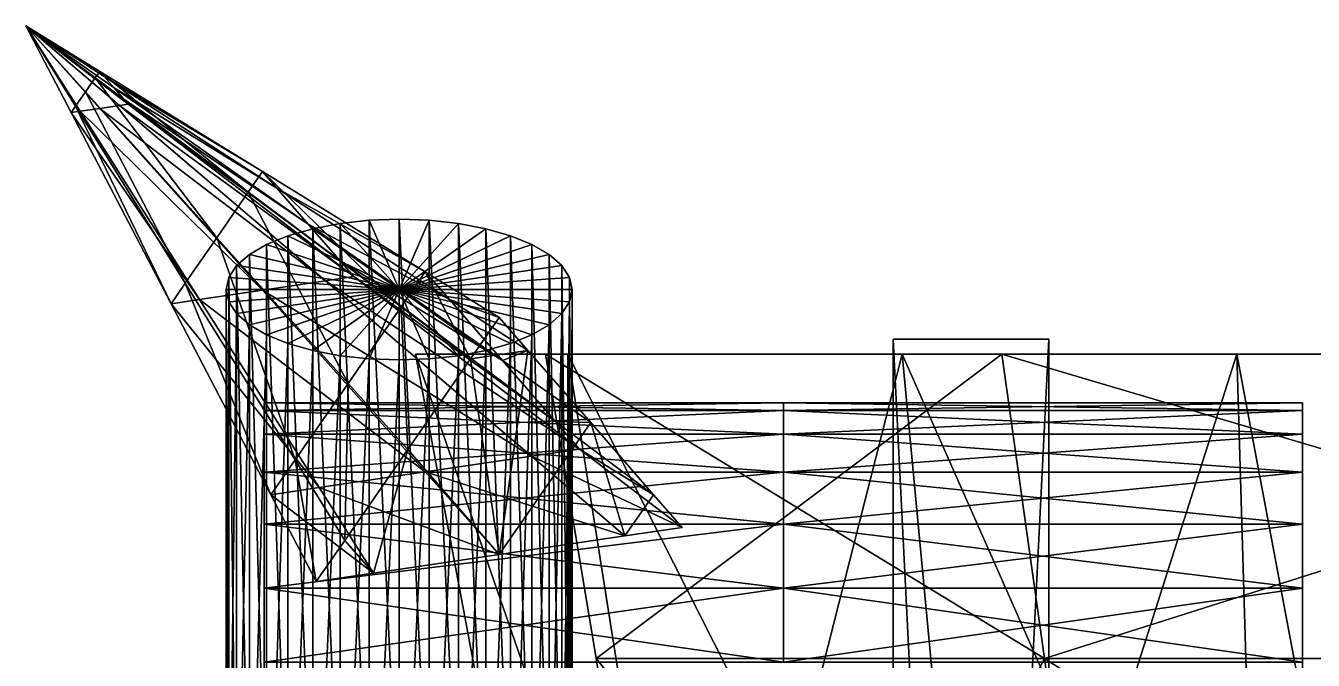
# Model space of a CAD drawing. Header units: metres. Extents: x -1.99 to 2.18, y -3.57 to 1.69.
# Drawn here: x -1.988 to -1.244, y 1.323 to 1.69 of the extents above; entities that cross this region are included whole.
import ezdxf

# ---------------------------------------------------------------- set-up
doc = ezdxf.new("R2010")
doc.units = ezdxf.units.M

msp = doc.modelspace()

# ---------------------------------------------------------------- linework, layer by layer
at = {"layer": 'Cylinder'}
for points in [[(-1.85, 1.172, 0), (-1.85, 1.472, 0), (-1.85, 1.172, 0)], [(-1.85, 1.172, 0), (-1.85, 1.46744, -0.05209), (-1.85, 1.472, 0)], [(-1.85, 1.46744, -0.05209), (-1.85, 1.472, 0), (-1.85, 1.472, 0)], [(-1.85, 1.46744, -0.05209), (-1.85, 1.46744, -0.05209), (-1.85, 1.472, 0)], [(-1.85, 1.46744, -0.05209), (-1.55, 1.472), (-1.85, 1.472, 0)], [(-1.85, 1.46744, -0.05209), (-1.55, 1.46744, -0.05209), (-1.55, 1.472)], [(-1.85, 1.172, 0), (-1.85, 1.472, 0), (-1.85, 1.46744, 0.05209)], [(-1.85, 1.472, 0), (-1.85, 1.46744, 0.05209), (-1.85, 1.46744, 0.05209)], [(-1.85, 1.472, 0), (-1.85, 1.472, 0), (-1.85, 1.46744, 0.05209)], [(-1.85, 1.472, 0), (-1.55, 1.46744, 0.05209), (-1.85, 1.46744, 0.05209)], [(-1.85, 1.472, 0), (-1.55, 1.472), (-1.55, 1.46744, 0.05209)], [(-1.85, 1.172, 0), (-1.85, 1.46744, -0.05209), (-1.85, 1.172, 0)], [(-1.85, 1.172, 0), (-1.85, 1.45391, -0.10261), (-1.85, 1.46744, -0.05209)], [(-1.85, 1.45391, -0.10261), (-1.85, 1.46744, -0.05209), (-1.85, 1.46744, -0.05209)], [(-1.85, 1.45391, -0.10261), (-1.85, 1.45391, -0.10261), (-1.85, 1.46744, -0.05209)], [(-1.85, 1.45391, -0.10261), (-1.55, 1.46744, -0.05209), (-1.85, 1.46744, -0.05209)], [(-1.85, 1.45391, -0.10261), (-1.55, 1.45391, -0.10261), (-1.55, 1.46744, -0.05209)], [(-1.85, 1.172, 0), (-1.85, 1.46744, 0.05209), (-1.85, 1.45391, 0.10261)], [(-1.85, 1.46744, 0.05209), (-1.85, 1.45391, 0.10261), (-1.85, 1.45391, 0.10261)], [(-1.85, 1.46744, 0.05209), (-1.85, 1.46744, 0.05209), (-1.85, 1.45391, 0.10261)], [(-1.85, 1.46744, 0.05209), (-1.55, 1.45391, 0.10261), (-1.85, 1.45391, 0.10261)], [(-1.85, 1.46744, 0.05209), (-1.55, 1.46744, 0.05209), (-1.55, 1.45391, 0.10261)], [(-1.85, 1.172, 0), (-1.85, 1.46744, 0.05209), (-1.85, 1.172, 0)], [(-1.55, 1.46744, -0.05209), (-1.25, 1.472, 0), (-1.55, 1.472)], [(-1.55, 1.46744, -0.05209), (-1.25, 1.46744, -0.05209), (-1.25, 1.472, 0)], [(-1.55, 1.472), (-1.25, 1.46744, 0.05209), (-1.55, 1.46744, 0.05209)], [(-1.55, 1.472), (-1.25, 1.472, 0), (-1.25, 1.46744, 0.05209)], [(-1.55, 1.45391, -0.10261), (-1.25, 1.46744, -0.05209), (-1.55, 1.46744, -0.05209)], [(-1.55, 1.45391, -0.10261), (-1.25, 1.45391, -0.10261), (-1.25, 1.46744, -0.05209)], [(-1.55, 1.46744, 0.05209), (-1.25, 1.45391, 0.10261), (-1.55, 1.45391, 0.10261)], [(-1.55, 1.46744, 0.05209), (-1.25, 1.46744, 0.05209), (-1.25, 1.45391, 0.10261)], [(-1.25, 1.46744, -0.05209), (-1.25, 1.472, 0), (-1.25, 1.472, 0)], [(-1.25, 1.46744, -0.05209), (-1.25, 1.46744, -0.05209), (-1.25, 1.472, 0)], [(-1.25, 1.46744, -0.05209), (-1.25, 1.172, 0), (-1.25, 1.472, 0)], [(-1.25, 1.472, 0), (-1.25, 1.46744, 0.05209), (-1.25, 1.46744, 0.05209)], [(-1.25, 1.472, 0), (-1.25, 1.472, 0), (-1.25, 1.46744, 0.05209)], [(-1.25, 1.472, 0), (-1.25, 1.172, 0), (-1.25, 1.46744, 0.05209)], [(-1.25, 1.472, 0), (-1.25, 1.172, 0), (-1.25, 1.172, 0)], [(-1.25, 1.46744, -0.05209), (-1.25, 1.172, 0), (-1.25, 1.172, 0)], [(-1.25, 1.45391, -0.10261), (-1.25, 1.46744, -0.05209), (-1.25, 1.46744, -0.05209)], [(-1.25, 1.45391, -0.10261), (-1.25, 1.45391, -0.10261), (-1.25, 1.46744, -0.05209)], [(-1.25, 1.45391, -0.10261), (-1.25, 1.172, 0), (-1.25, 1.46744, -0.05209)], [(-1.25, 1.46744, 0.05209), (-1.25, 1.45391, 0.10261), (-1.25, 1.45391, 0.10261)], [(-1.25, 1.46744, 0.05209), (-1.25, 1.46744, 0.05209), (-1.25, 1.45391, 0.10261)], [(-1.25, 1.46744, 0.05209), (-1.25, 1.172, 0), (-1.25, 1.45391, 0.10261)], [(-1.25, 1.46744, 0.05209), (-1.25, 1.172, 0), (-1.25, 1.172, 0)], [(-1.85, 1.172, 0), (-1.85, 1.45391, -0.10261), (-1.85, 1.172, 0)], [(-1.85, 1.172, 0), (-1.85, 1.43181, -0.15), (-1.85, 1.45391, -0.10261)], [(-1.85, 1.43181, -0.15), (-1.85, 1.45391, -0.10261), (-1.85, 1.45391, -0.10261)], [(-1.85, 1.43181, -0.15), (-1.85, 1.43181, -0.15), (-1.85, 1.45391, -0.10261)], [(-1.85, 1.43181, -0.15), (-1.55, 1.45391, -0.10261), (-1.85, 1.45391, -0.10261)], [(-1.85, 1.43181, -0.15), (-1.55, 1.43181, -0.15), (-1.55, 1.45391, -0.10261)], [(-1.85, 1.172, 0), (-1.85, 1.45391, 0.10261), (-1.85, 1.43181, 0.15)], [(-1.85, 1.45391, 0.10261), (-1.85, 1.43181, 0.15), (-1.85, 1.43181, 0.15)], [(-1.85, 1.45391, 0.10261), (-1.85, 1.45391, 0.10261), (-1.85, 1.43181, 0.15)], [(-1.85, 1.45391, 0.10261), (-1.55, 1.43181, 0.15), (-1.85, 1.43181, 0.15)], [(-1.85, 1.45391, 0.10261), (-1.55, 1.45391, 0.10261), (-1.55, 1.43181, 0.15)], [(-1.85, 1.172, 0), (-1.85, 1.45391, 0.10261), (-1.85, 1.172, 0)], [(-1.55, 1.43181, -0.15), (-1.25, 1.45391, -0.10261), (-1.55, 1.45391, -0.10261)], [(-1.55, 1.43181, -0.15), (-1.25, 1.43181, -0.15), (-1.25, 1.45391, -0.10261)], [(-1.55, 1.45391, 0.10261), (-1.25, 1.43181, 0.15), (-1.55, 1.43181, 0.15)], [(-1.55, 1.45391, 0.10261), (-1.25, 1.45391, 0.10261), (-1.25, 1.43181, 0.15)], [(-1.25, 1.45391, -0.10261), (-1.25, 1.172, 0), (-1.25, 1.172, 0)], [(-1.25, 1.43181, -0.15), (-1.25, 1.45391, -0.10261), (-1.25, 1.45391, -0.10261)], [(-1.25, 1.43181, -0.15), (-1.25, 1.43181, -0.15), (-1.25, 1.45391, -0.10261)], [(-1.25, 1.43181, -0.15), (-1.25, 1.172, 0), (-1.25, 1.45391, -0.10261)], [(-1.25, 1.45391, 0.10261), (-1.25, 1.43181, 0.15), (-1.25, 1.43181, 0.15)], [(-1.25, 1.45391, 0.10261), (-1.25, 1.45391, 0.10261), (-1.25, 1.43181, 0.15)], [(-1.25, 1.45391, 0.10261), (-1.25, 1.172, 0), (-1.25, 1.43181, 0.15)], [(-1.25, 1.45391, 0.10261), (-1.25, 1.172, 0), (-1.25, 1.172, 0)], [(-1.85, 1.172, 0), (-1.85, 1.43181, -0.15), (-1.85, 1.172, 0)], [(-1.85, 1.172, 0), (-1.85, 1.40181, -0.19284), (-1.85, 1.43181, -0.15)], [(-1.85, 1.40181, -0.19284), (-1.85, 1.43181, -0.15), (-1.85, 1.43181, -0.15)], [(-1.85, 1.40181, -0.19284), (-1.85, 1.40181, -0.19284), (-1.85, 1.43181, -0.15)], [(-1.85, 1.40181, -0.19284), (-1.55, 1.43181, -0.15), (-1.85, 1.43181, -0.15)], [(-1.85, 1.40181, -0.19284), (-1.55, 1.40181, -0.19284), (-1.55, 1.43181, -0.15)], [(-1.85, 1.172, 0), (-1.85, 1.43181, 0.15), (-1.85, 1.40181, 0.19284)], [(-1.85, 1.43181, 0.15), (-1.85, 1.40181, 0.19284), (-1.85, 1.40181, 0.19284)], [(-1.85, 1.43181, 0.15), (-1.85, 1.43181, 0.15), (-1.85, 1.40181, 0.19284)], [(-1.85, 1.43181, 0.15), (-1.55, 1.40181, 0.19284), (-1.85, 1.40181, 0.19284)], [(-1.85, 1.43181, 0.15), (-1.55, 1.43181, 0.15), (-1.55, 1.40181, 0.19284)], [(-1.85, 1.172, 0), (-1.85, 1.43181, 0.15), (-1.85, 1.172, 0)], [(-1.55, 1.40181, -0.19284), (-1.25, 1.43181, -0.15), (-1.55, 1.43181, -0.15)], [(-1.55, 1.40181, -0.19284), (-1.25, 1.40181, -0.19284), (-1.25, 1.43181, -0.15)], [(-1.55, 1.43181, 0.15), (-1.25, 1.40181, 0.19284), (-1.55, 1.40181, 0.19284)], [(-1.55, 1.43181, 0.15), (-1.25, 1.43181, 0.15), (-1.25, 1.40181, 0.19284)], [(-1.25, 1.43181, -0.15), (-1.25, 1.172, 0), (-1.25, 1.172, 0)], [(-1.25, 1.40181, -0.19284), (-1.25, 1.43181, -0.15), (-1.25, 1.43181, -0.15)], [(-1.25, 1.40181, -0.19284), (-1.25, 1.40181, -0.19284), (-1.25, 1.43181, -0.15)], [(-1.25, 1.40181, -0.19284), (-1.25, 1.172, 0), (-1.25, 1.43181, -0.15)], [(-1.25, 1.43181, 0.15), (-1.25, 1.40181, 0.19284), (-1.25, 1.40181, 0.19284)], [(-1.25, 1.43181, 0.15), (-1.25, 1.43181, 0.15), (-1.25, 1.40181, 0.19284)], [(-1.25, 1.43181, 0.15), (-1.25, 1.172, 0), (-1.25, 1.40181, 0.19284)], [(-1.25, 1.43181, 0.15), (-1.25, 1.172, 0), (-1.25, 1.172, 0)], [(-1.85, 1.172, 0), (-1.85, 1.40181, -0.19284), (-1.85, 1.172, 0)], [(-1.85, 1.172, 0), (-1.85, 1.36483, -0.22981), (-1.85, 1.40181, -0.19284)], [(-1.85, 1.36483, -0.22981), (-1.85, 1.40181, -0.19284), (-1.85, 1.40181, -0.19284)], [(-1.85, 1.36483, -0.22981), (-1.85, 1.36483, -0.22981), (-1.85, 1.40181, -0.19284)], [(-1.85, 1.36483, -0.22981), (-1.55, 1.40181, -0.19284), (-1.85, 1.40181, -0.19284)], [(-1.85, 1.36483, -0.22981), (-1.55, 1.36484, -0.22981), (-1.55, 1.40181, -0.19284)], [(-1.85, 1.172, 0), (-1.85, 1.40181, 0.19284), (-1.85, 1.36484, 0.22981)], [(-1.85, 1.40181, 0.19284), (-1.85, 1.36484, 0.22981), (-1.85, 1.36484, 0.22981)], [(-1.85, 1.40181, 0.19284), (-1.85, 1.40181, 0.19284), (-1.85, 1.36484, 0.22981)], [(-1.85, 1.40181, 0.19284), (-1.55, 1.36484, 0.22981), (-1.85, 1.36484, 0.22981)], [(-1.85, 1.40181, 0.19284), (-1.55, 1.40181, 0.19284), (-1.55, 1.36484, 0.22981)], [(-1.85, 1.172, 0), (-1.85, 1.40181, 0.19284), (-1.85, 1.172, 0)], [(-1.55, 1.36484, -0.22981), (-1.25, 1.40181, -0.19284), (-1.55, 1.40181, -0.19284)], [(-1.55, 1.36484, -0.22981), (-1.25, 1.36484, -0.22981), (-1.25, 1.40181, -0.19284)], [(-1.55, 1.40181, 0.19284), (-1.25, 1.36484, 0.22981), (-1.55, 1.36484, 0.22981)], [(-1.55, 1.40181, 0.19284), (-1.25, 1.40181, 0.19284), (-1.25, 1.36484, 0.22981)], [(-1.25, 1.40181, -0.19284), (-1.25, 1.172, 0), (-1.25, 1.172, 0)], [(-1.25, 1.36484, -0.22981), (-1.25, 1.40181, -0.19284), (-1.25, 1.40181, -0.19284)], [(-1.25, 1.36484, -0.22981), (-1.25, 1.36484, -0.22981), (-1.25, 1.40181, -0.19284)], [(-1.25, 1.36484, -0.22981), (-1.25, 1.172, 0), (-1.25, 1.40181, -0.19284)], [(-1.25, 1.40181, 0.19284), (-1.25, 1.36484, 0.22981), (-1.25, 1.36484, 0.22981)], [(-1.25, 1.40181, 0.19284), (-1.25, 1.40181, 0.19284), (-1.25, 1.36484, 0.22981)], [(-1.25, 1.40181, 0.19284), (-1.25, 1.172, 0), (-1.25, 1.36484, 0.22981)], [(-1.25, 1.40181, 0.19284), (-1.25, 1.172, 0), (-1.25, 1.172, 0)], [(-1.85, 1.322, -0.25981), (-1.55, 1.36484, -0.22981), (-1.85, 1.36483, -0.22981)], [(-1.85, 1.322, -0.25981), (-1.55, 1.322, -0.25981), (-1.55, 1.36484, -0.22981)], [(-1.85, 1.172, 0), (-1.85, 1.36484, 0.22981), (-1.85, 1.322, 0.25981)], [(-1.85, 1.36484, 0.22981), (-1.85, 1.322, 0.25981), (-1.85, 1.322, 0.25981)], [(-1.85, 1.36484, 0.22981), (-1.85, 1.36484, 0.22981), (-1.85, 1.322, 0.25981)], [(-1.85, 1.36484, 0.22981), (-1.55, 1.322, 0.25981), (-1.85, 1.322, 0.25981)], [(-1.85, 1.36484, 0.22981), (-1.55, 1.36484, 0.22981), (-1.55, 1.322, 0.25981)], [(-1.85, 1.172, 0), (-1.85, 1.36484, 0.22981), (-1.85, 1.172, 0)], [(-1.85, 1.172, 0), (-1.85, 1.36483, -0.22981), (-1.85, 1.172, 0)], [(-1.85, 1.172, 0), (-1.85, 1.322, -0.25981), (-1.85, 1.36483, -0.22981)], [(-1.85, 1.322, -0.25981), (-1.85, 1.36483, -0.22981), (-1.85, 1.36483, -0.22981)], [(-1.85, 1.322, -0.25981), (-1.85, 1.322, -0.25981), (-1.85, 1.36483, -0.22981)], [(-1.55, 1.322, -0.25981), (-1.25, 1.36484, -0.22981), (-1.55, 1.36484, -0.22981)], [(-1.55, 1.322, -0.25981), (-1.25, 1.322, -0.25981), (-1.25, 1.36484, -0.22981)], [(-1.55, 1.36484, 0.22981), (-1.25, 1.322, 0.25981), (-1.55, 1.322, 0.25981)], [(-1.55, 1.36484, 0.22981), (-1.25, 1.36484, 0.22981), (-1.25, 1.322, 0.25981)], [(-1.25, 1.36484, -0.22981), (-1.25, 1.172, 0), (-1.25, 1.172, 0)], [(-1.25, 1.322, -0.25981), (-1.25, 1.36484, -0.22981), (-1.25, 1.36484, -0.22981)], [(-1.25, 1.322, -0.25981), (-1.25, 1.322, -0.25981), (-1.25, 1.36484, -0.22981)], [(-1.25, 1.322, -0.25981), (-1.25, 1.172, 0), (-1.25, 1.36484, -0.22981)], [(-1.25, 1.36484, 0.22981), (-1.25, 1.322, 0.25981), (-1.25, 1.322, 0.25981)], [(-1.25, 1.36484, 0.22981), (-1.25, 1.36484, 0.22981), (-1.25, 1.322, 0.25981)], [(-1.25, 1.36484, 0.22981), (-1.25, 1.172, 0), (-1.25, 1.322, 0.25981)], [(-1.25, 1.36484, 0.22981), (-1.25, 1.172, 0), (-1.25, 1.172, 0)]]:
    msp.add_3dface(points, dxfattribs=at)
at = {"layer": 'Cylinder 1'}
for points in [[(-1.78937, 1.21205, -0.08997), (-1.78937, 1.57747, 0.07273), (-1.8062, 1.57564, 0.07685)], [(-1.78937, 1.57747, 0.07273), (-1.8062, 1.57564, 0.07685), (-1.8062, 1.57564, 0.07685)], [(-1.78937, 1.57747, 0.07273), (-1.78937, 1.57747, 0.07273), (-1.8062, 1.57564, 0.07685)], [(-1.78937, 1.57747, 0.07273), (-1.772, 1.53742, 0.16269), (-1.8062, 1.57564, 0.07685)], [(-1.772, 1.21267, -0.09135), (-1.772, 1.57809, 0.07134), (-1.78937, 1.57747, 0.07273)], [(-1.772, 1.57809, 0.07134), (-1.78937, 1.57747, 0.07273), (-1.78937, 1.57747, 0.07273)], [(-1.772, 1.57809, 0.07134), (-1.772, 1.57809, 0.07134), (-1.78937, 1.57747, 0.07273)], [(-1.772, 1.57809, 0.07134), (-1.772, 1.53742, 0.16269), (-1.78937, 1.57747, 0.07273)], [(-1.78937, 1.57747, 0.07273), (-1.772, 1.53742, 0.16269), (-1.772, 1.53742, 0.16269)], [(-1.772, 1.21267, -0.09135), (-1.78937, 1.57747, 0.07273), (-1.78937, 1.21205, -0.08997)], [(-1.772, 1.57809, 0.07134), (-1.772, 1.53742, 0.16269), (-1.772, 1.53742, 0.16269)], [(-1.75464, 1.21205, -0.08997), (-1.772, 1.57809, 0.07134), (-1.772, 1.21267, -0.09135)], [(-1.75464, 1.21205, -0.08997), (-1.75464, 1.57747, 0.07273), (-1.772, 1.57809, 0.07134)], [(-1.75464, 1.57747, 0.07273), (-1.772, 1.57809, 0.07134), (-1.772, 1.57809, 0.07134)], [(-1.75464, 1.57747, 0.07273), (-1.75464, 1.57747, 0.07273), (-1.772, 1.57809, 0.07134)], [(-1.75464, 1.57747, 0.07273), (-1.772, 1.53742, 0.16269), (-1.772, 1.57809, 0.07134)], [(-1.75464, 1.57747, 0.07273), (-1.772, 1.53742, 0.16269), (-1.772, 1.53742, 0.16269)], [(-1.7378, 1.57564, 0.07685), (-1.772, 1.53742, 0.16269), (-1.75464, 1.57747, 0.07273)], [(-1.7378, 1.21022, -0.08585), (-1.75464, 1.57747, 0.07273), (-1.75464, 1.21205, -0.08997)], [(-1.7378, 1.21022, -0.08585), (-1.7378, 1.57564, 0.07685), (-1.75464, 1.57747, 0.07273)], [(-1.7378, 1.57564, 0.07685), (-1.75464, 1.57747, 0.07273), (-1.75464, 1.57747, 0.07273)], [(-1.7378, 1.57564, 0.07685), (-1.7378, 1.57564, 0.07685), (-1.75464, 1.57747, 0.07273)], [(-1.822, 1.20722, -0.07912), (-1.822, 1.57264, 0.08358), (-1.83628, 1.56857, 0.09271)], [(-1.822, 1.57264, 0.08358), (-1.83628, 1.56857, 0.09271), (-1.83628, 1.56857, 0.09271)], [(-1.822, 1.57264, 0.08358), (-1.822, 1.57264, 0.08358), (-1.83628, 1.56857, 0.09271)], [(-1.822, 1.57264, 0.08358), (-1.772, 1.53742, 0.16269), (-1.83628, 1.56857, 0.09271)], [(-1.8062, 1.21022, -0.08585), (-1.8062, 1.57564, 0.07685), (-1.822, 1.57264, 0.08358)], [(-1.8062, 1.57564, 0.07685), (-1.822, 1.57264, 0.08358), (-1.822, 1.57264, 0.08358)], [(-1.8062, 1.57564, 0.07685), (-1.8062, 1.57564, 0.07685), (-1.822, 1.57264, 0.08358)], [(-1.8062, 1.57564, 0.07685), (-1.772, 1.53742, 0.16269), (-1.822, 1.57264, 0.08358)], [(-1.822, 1.57264, 0.08358), (-1.772, 1.53742, 0.16269), (-1.772, 1.53742, 0.16269)], [(-1.8062, 1.21022, -0.08585), (-1.822, 1.57264, 0.08358), (-1.822, 1.20722, -0.07912)], [(-1.8062, 1.57564, 0.07685), (-1.772, 1.53742, 0.16269), (-1.772, 1.53742, 0.16269)], [(-1.78937, 1.21205, -0.08997), (-1.8062, 1.57564, 0.07685), (-1.8062, 1.21022, -0.08585)], [(-1.7378, 1.57564, 0.07685), (-1.772, 1.53742, 0.16269), (-1.772, 1.53742, 0.16269)], [(-1.722, 1.57264, 0.08358), (-1.772, 1.53742, 0.16269), (-1.7378, 1.57564, 0.07685)], [(-1.722, 1.57264, 0.08358), (-1.772, 1.53742, 0.16269), (-1.772, 1.53742, 0.16269)], [(-1.70772, 1.56857, 0.09271), (-1.772, 1.53742, 0.16269), (-1.722, 1.57264, 0.08358)], [(-1.722, 1.20722, -0.07912), (-1.7378, 1.57564, 0.07685), (-1.7378, 1.21022, -0.08585)], [(-1.722, 1.20722, -0.07912), (-1.722, 1.57264, 0.08358), (-1.7378, 1.57564, 0.07685)], [(-1.722, 1.57264, 0.08358), (-1.7378, 1.57564, 0.07685), (-1.7378, 1.57564, 0.07685)], [(-1.722, 1.57264, 0.08358), (-1.722, 1.57264, 0.08358), (-1.7378, 1.57564, 0.07685)], [(-1.70772, 1.20316, -0.06998), (-1.722, 1.57264, 0.08358), (-1.722, 1.20722, -0.07912)], [(-1.70772, 1.20316, -0.06998), (-1.70772, 1.56857, 0.09271), (-1.722, 1.57264, 0.08358)], [(-1.70772, 1.56857, 0.09271), (-1.722, 1.57264, 0.08358), (-1.722, 1.57264, 0.08358)], [(-1.70772, 1.56857, 0.09271), (-1.70772, 1.56857, 0.09271), (-1.722, 1.57264, 0.08358)], [(-1.84861, 1.19814, -0.05872), (-1.84861, 1.56356, 0.10397), (-1.8586, 1.55775, 0.11702)], [(-1.84861, 1.56356, 0.10397), (-1.8586, 1.55775, 0.11702), (-1.8586, 1.55775, 0.11702)], [(-1.84861, 1.56356, 0.10397), (-1.84861, 1.56356, 0.10397), (-1.8586, 1.55775, 0.11702)], [(-1.84861, 1.56356, 0.10397), (-1.772, 1.53742, 0.16269), (-1.8586, 1.55775, 0.11702)], [(-1.83628, 1.20316, -0.06998), (-1.83628, 1.56857, 0.09271), (-1.84861, 1.56356, 0.10397)], [(-1.83628, 1.56857, 0.09271), (-1.84861, 1.56356, 0.10397), (-1.84861, 1.56356, 0.10397)], [(-1.83628, 1.56857, 0.09271), (-1.83628, 1.56857, 0.09271), (-1.84861, 1.56356, 0.10397)], [(-1.83628, 1.56857, 0.09271), (-1.772, 1.53742, 0.16269), (-1.84861, 1.56356, 0.10397)], [(-1.84861, 1.56356, 0.10397), (-1.772, 1.53742, 0.16269), (-1.772, 1.53742, 0.16269)], [(-1.83628, 1.20316, -0.06998), (-1.84861, 1.56356, 0.10397), (-1.84861, 1.19814, -0.05872)], [(-1.83628, 1.56857, 0.09271), (-1.772, 1.53742, 0.16269), (-1.772, 1.53742, 0.16269)], [(-1.822, 1.20722, -0.07912), (-1.83628, 1.56857, 0.09271), (-1.83628, 1.20316, -0.06998)], [(-1.70772, 1.56857, 0.09271), (-1.772, 1.53742, 0.16269), (-1.772, 1.53742, 0.16269)], [(-1.6954, 1.56356, 0.10397), (-1.772, 1.53742, 0.16269), (-1.70772, 1.56857, 0.09271)], [(-1.6954, 1.56356, 0.10397), (-1.772, 1.53742, 0.16269), (-1.772, 1.53742, 0.16269)], [(-1.6854, 1.55775, 0.11702), (-1.772, 1.53742, 0.16269), (-1.6954, 1.56356, 0.10397)], [(-1.6954, 1.19814, -0.05872), (-1.70772, 1.56857, 0.09271), (-1.70772, 1.20316, -0.06998)], [(-1.6954, 1.19814, -0.05872), (-1.6954, 1.56356, 0.10397), (-1.70772, 1.56857, 0.09271)], [(-1.6954, 1.56356, 0.10397), (-1.70772, 1.56857, 0.09271), (-1.70772, 1.56857, 0.09271)], [(-1.6954, 1.56356, 0.10397), (-1.6954, 1.56356, 0.10397), (-1.70772, 1.56857, 0.09271)], [(-1.6854, 1.19234, -0.04568), (-1.6954, 1.56356, 0.10397), (-1.6954, 1.19814, -0.05872)], [(-1.6854, 1.19234, -0.04568), (-1.6854, 1.55775, 0.11702), (-1.6954, 1.56356, 0.10397)], [(-1.6854, 1.55775, 0.11702), (-1.6954, 1.56356, 0.10397), (-1.6954, 1.56356, 0.10397)], [(-1.6854, 1.55775, 0.11702), (-1.6854, 1.55775, 0.11702), (-1.6954, 1.56356, 0.10397)], [(-1.8586, 1.19234, -0.04568), (-1.8586, 1.55775, 0.11702), (-1.86597, 1.55133, 0.13145)], [(-1.8586, 1.55775, 0.11702), (-1.86597, 1.55133, 0.13145), (-1.86597, 1.55133, 0.13145)], [(-1.8586, 1.55775, 0.11702), (-1.8586, 1.55775, 0.11702), (-1.86597, 1.55133, 0.13145)], [(-1.8586, 1.55775, 0.11702), (-1.772, 1.53742, 0.16269), (-1.86597, 1.55133, 0.13145)], [(-1.8586, 1.55775, 0.11702), (-1.772, 1.53742, 0.16269), (-1.772, 1.53742, 0.16269)], [(-1.84861, 1.19814, -0.05872), (-1.8586, 1.55775, 0.11702), (-1.8586, 1.19234, -0.04568)], [(-1.6854, 1.55775, 0.11702), (-1.772, 1.53742, 0.16269), (-1.772, 1.53742, 0.16269)], [(-1.67803, 1.55133, 0.13145), (-1.772, 1.53742, 0.16269), (-1.6854, 1.55775, 0.11702)], [(-1.67803, 1.18591, -0.03125), (-1.6854, 1.55775, 0.11702), (-1.6854, 1.19234, -0.04568)], [(-1.67803, 1.18591, -0.03125), (-1.67803, 1.55133, 0.13145), (-1.6854, 1.55775, 0.11702)], [(-1.67803, 1.55133, 0.13145), (-1.6854, 1.55775, 0.11702), (-1.6854, 1.55775, 0.11702)], [(-1.67803, 1.55133, 0.13145), (-1.67803, 1.55133, 0.13145), (-1.6854, 1.55775, 0.11702)], [(-1.86597, 1.18591, -0.03125), (-1.86597, 1.55133, 0.13145), (-1.87048, 1.54448, 0.14683)], [(-1.86597, 1.55133, 0.13145), (-1.87048, 1.54448, 0.14683), (-1.87048, 1.54448, 0.14683)], [(-1.86597, 1.55133, 0.13145), (-1.86597, 1.55133, 0.13145), (-1.87048, 1.54448, 0.14683)], [(-1.86597, 1.55133, 0.13145), (-1.772, 1.53742, 0.16269), (-1.87048, 1.54448, 0.14683)], [(-1.86597, 1.55133, 0.13145), (-1.772, 1.53742, 0.16269), (-1.772, 1.53742, 0.16269)], [(-1.8586, 1.19234, -0.04568), (-1.86597, 1.55133, 0.13145), (-1.86597, 1.18591, -0.03125)], [(-1.67803, 1.55133, 0.13145), (-1.772, 1.53742, 0.16269), (-1.772, 1.53742, 0.16269)], [(-1.67352, 1.54448, 0.14683), (-1.772, 1.53742, 0.16269), (-1.67803, 1.55133, 0.13145)], [(-1.67352, 1.17906, -0.01586), (-1.67803, 1.55133, 0.13145), (-1.67803, 1.18591, -0.03125)], [(-1.67352, 1.17906, -0.01586), (-1.67352, 1.54448, 0.14683), (-1.67803, 1.55133, 0.13145)], [(-1.67352, 1.54448, 0.14683), (-1.67803, 1.55133, 0.13145), (-1.67803, 1.55133, 0.13145)], [(-1.67352, 1.54448, 0.14683), (-1.67352, 1.54448, 0.14683), (-1.67803, 1.55133, 0.13145)], [(-1.87048, 1.17906, -0.01586), (-1.87048, 1.54448, 0.14683), (-1.872, 1.53742, 0.16269)], [(-1.87048, 1.54448, 0.14683), (-1.872, 1.53742, 0.16269), (-1.872, 1.53742, 0.16269)], [(-1.87048, 1.54448, 0.14683), (-1.87048, 1.54448, 0.14683), (-1.872, 1.53742, 0.16269)], [(-1.87048, 1.54448, 0.14683), (-1.772, 1.53742, 0.16269), (-1.872, 1.53742, 0.16269)], [(-1.87048, 1.54448, 0.14683), (-1.772, 1.53742, 0.16269), (-1.772, 1.53742, 0.16269)], [(-1.86597, 1.18591, -0.03125), (-1.87048, 1.54448, 0.14683), (-1.87048, 1.17906, -0.01586)], [(-1.67352, 1.54448, 0.14683), (-1.772, 1.53742, 0.16269), (-1.772, 1.53742, 0.16269)], [(-1.672, 1.53742, 0.16269), (-1.772, 1.53742, 0.16269), (-1.67352, 1.54448, 0.14683)], [(-1.672, 1.172, 0), (-1.67352, 1.54448, 0.14683), (-1.67352, 1.17906, -0.01586)], [(-1.672, 1.172, 0), (-1.672, 1.53742, 0.16269), (-1.67352, 1.54448, 0.14683)], [(-1.672, 1.53742, 0.16269), (-1.67352, 1.54448, 0.14683), (-1.67352, 1.54448, 0.14683)], [(-1.672, 1.53742, 0.16269), (-1.672, 1.53742, 0.16269), (-1.67352, 1.54448, 0.14683)], [(-1.872, 1.172, 0), (-1.872, 1.53742, 0.16269), (-1.87048, 1.53035, 0.17856)], [(-1.872, 1.53742, 0.16269), (-1.87048, 1.53035, 0.17856), (-1.87048, 1.53035, 0.17856)], [(-1.872, 1.53742, 0.16269), (-1.872, 1.53742, 0.16269), (-1.87048, 1.53035, 0.17856)], [(-1.872, 1.53742, 0.16269), (-1.772, 1.53742, 0.16269), (-1.87048, 1.53035, 0.17856)], [(-1.872, 1.53742, 0.16269), (-1.772, 1.53742, 0.16269), (-1.772, 1.53742, 0.16269)], [(-1.87048, 1.17906, -0.01586), (-1.872, 1.53742, 0.16269), (-1.872, 1.172, 0)], [(-1.87048, 1.53035, 0.17856), (-1.772, 1.53742, 0.16269), (-1.86597, 1.52351, 0.19394)], [(-1.87048, 1.53035, 0.17856), (-1.772, 1.53742, 0.16269), (-1.772, 1.53742, 0.16269)], [(-1.86597, 1.52351, 0.19394), (-1.772, 1.53742, 0.16269), (-1.8586, 1.51708, 0.20837)], [(-1.86597, 1.52351, 0.19394), (-1.772, 1.53742, 0.16269), (-1.772, 1.53742, 0.16269)], [(-1.8586, 1.51708, 0.20837), (-1.772, 1.53742, 0.16269), (-1.84861, 1.51127, 0.22142)], [(-1.8586, 1.51708, 0.20837), (-1.772, 1.53742, 0.16269), (-1.772, 1.53742, 0.16269)], [(-1.84861, 1.51127, 0.22142), (-1.772, 1.53742, 0.16269), (-1.83628, 1.50626, 0.23268)], [(-1.84861, 1.51127, 0.22142), (-1.772, 1.53742, 0.16269), (-1.772, 1.53742, 0.16269)], [(-1.83628, 1.50626, 0.23268), (-1.772, 1.53742, 0.16269), (-1.822, 1.50219, 0.24181)], [(-1.83628, 1.50626, 0.23268), (-1.772, 1.53742, 0.16269), (-1.772, 1.53742, 0.16269)], [(-1.822, 1.50219, 0.24181), (-1.772, 1.53742, 0.16269), (-1.8062, 1.4992, 0.24854)], [(-1.822, 1.50219, 0.24181), (-1.772, 1.53742, 0.16269), (-1.772, 1.53742, 0.16269)], [(-1.8062, 1.4992, 0.24854), (-1.772, 1.53742, 0.16269), (-1.78937, 1.49736, 0.25266)], [(-1.8062, 1.4992, 0.24854), (-1.772, 1.53742, 0.16269), (-1.772, 1.53742, 0.16269)], [(-1.78937, 1.49736, 0.25266), (-1.772, 1.53742, 0.16269), (-1.772, 1.49674, 0.25405)], [(-1.78937, 1.49736, 0.25266), (-1.772, 1.53742, 0.16269), (-1.772, 1.53742, 0.16269)], [(-1.672, 1.53742, 0.16269), (-1.772, 1.53742, 0.16269), (-1.772, 1.53742, 0.16269)], [(-1.67352, 1.53035, 0.17856), (-1.772, 1.53742, 0.16269), (-1.672, 1.53742, 0.16269)], [(-1.67352, 1.53035, 0.17856), (-1.772, 1.53742, 0.16269), (-1.772, 1.53742, 0.16269)], [(-1.67803, 1.52351, 0.19394), (-1.772, 1.53742, 0.16269), (-1.67352, 1.53035, 0.17856)], [(-1.67803, 1.52351, 0.19394), (-1.772, 1.53742, 0.16269), (-1.772, 1.53742, 0.16269)], [(-1.6854, 1.51708, 0.20837), (-1.772, 1.53742, 0.16269), (-1.67803, 1.52351, 0.19394)], [(-1.6854, 1.51708, 0.20837), (-1.772, 1.53742, 0.16269), (-1.772, 1.53742, 0.16269)], [(-1.6954, 1.51127, 0.22142), (-1.772, 1.53742, 0.16269), (-1.6854, 1.51708, 0.20837)], [(-1.6954, 1.51127, 0.22142), (-1.772, 1.53742, 0.16269), (-1.772, 1.53742, 0.16269)], [(-1.70772, 1.50626, 0.23268), (-1.772, 1.53742, 0.16269), (-1.6954, 1.51127, 0.22142)], [(-1.70772, 1.50626, 0.23268), (-1.772, 1.53742, 0.16269), (-1.772, 1.53742, 0.16269)], [(-1.722, 1.50219, 0.24181), (-1.772, 1.53742, 0.16269), (-1.70772, 1.50626, 0.23268)], [(-1.722, 1.50219, 0.24181), (-1.772, 1.53742, 0.16269), (-1.772, 1.53742, 0.16269)], [(-1.7378, 1.4992, 0.24854), (-1.772, 1.53742, 0.16269), (-1.722, 1.50219, 0.24181)], [(-1.7378, 1.4992, 0.24854), (-1.772, 1.53742, 0.16269), (-1.772, 1.53742, 0.16269)], [(-1.75464, 1.49736, 0.25266), (-1.772, 1.53742, 0.16269), (-1.7378, 1.4992, 0.24854)], [(-1.75464, 1.49736, 0.25266), (-1.772, 1.53742, 0.16269), (-1.772, 1.53742, 0.16269)], [(-1.772, 1.49674, 0.25405), (-1.772, 1.53742, 0.16269), (-1.75464, 1.49736, 0.25266)], [(-1.772, 1.49674, 0.25405), (-1.772, 1.53742, 0.16269), (-1.772, 1.53742, 0.16269)], [(-1.67352, 1.16494, 0.01586), (-1.672, 1.53742, 0.16269), (-1.672, 1.172, 0)], [(-1.67352, 1.16494, 0.01586), (-1.67352, 1.53035, 0.17856), (-1.672, 1.53742, 0.16269)], [(-1.67352, 1.53035, 0.17856), (-1.672, 1.53742, 0.16269), (-1.672, 1.53742, 0.16269)], [(-1.67352, 1.53035, 0.17856), (-1.67352, 1.53035, 0.17856), (-1.672, 1.53742, 0.16269)], [(-1.872, 1.172, 0), (-1.87048, 1.53035, 0.17856), (-1.87048, 1.16494, 0.01586)], [(-1.87048, 1.16494, 0.01586), (-1.87048, 1.53035, 0.17856), (-1.86597, 1.52351, 0.19394)], [(-1.87048, 1.53035, 0.17856), (-1.86597, 1.52351, 0.19394), (-1.86597, 1.52351, 0.19394)], [(-1.87048, 1.53035, 0.17856), (-1.87048, 1.53035, 0.17856), (-1.86597, 1.52351, 0.19394)], [(-1.67803, 1.15809, 0.03125), (-1.67352, 1.53035, 0.17856), (-1.67352, 1.16494, 0.01586)], [(-1.67803, 1.15809, 0.03125), (-1.67803, 1.52351, 0.19394), (-1.67352, 1.53035, 0.17856)], [(-1.67803, 1.52351, 0.19394), (-1.67352, 1.53035, 0.17856), (-1.67352, 1.53035, 0.17856)], [(-1.67803, 1.52351, 0.19394), (-1.67803, 1.52351, 0.19394), (-1.67352, 1.53035, 0.17856)], [(-1.87048, 1.16494, 0.01586), (-1.86597, 1.52351, 0.19394), (-1.86597, 1.15809, 0.03125)], [(-1.86597, 1.15809, 0.03125), (-1.86597, 1.52351, 0.19394), (-1.8586, 1.51708, 0.20837)], [(-1.86597, 1.52351, 0.19394), (-1.8586, 1.51708, 0.20837), (-1.8586, 1.51708, 0.20837)], [(-1.86597, 1.52351, 0.19394), (-1.86597, 1.52351, 0.19394), (-1.8586, 1.51708, 0.20837)], [(-1.6854, 1.15166, 0.04568), (-1.67803, 1.52351, 0.19394), (-1.67803, 1.15809, 0.03125)], [(-1.6854, 1.15166, 0.04568), (-1.6854, 1.51708, 0.20837), (-1.67803, 1.52351, 0.19394)], [(-1.6854, 1.51708, 0.20837), (-1.67803, 1.52351, 0.19394), (-1.67803, 1.52351, 0.19394)], [(-1.6854, 1.51708, 0.20837), (-1.6854, 1.51708, 0.20837), (-1.67803, 1.52351, 0.19394)], [(-1.86597, 1.15809, 0.03125), (-1.8586, 1.51708, 0.20837), (-1.8586, 1.15166, 0.04568)], [(-1.8586, 1.15166, 0.04568), (-1.8586, 1.51708, 0.20837), (-1.84861, 1.51127, 0.22142)], [(-1.8586, 1.51708, 0.20837), (-1.84861, 1.51127, 0.22142), (-1.84861, 1.51127, 0.22142)], [(-1.8586, 1.51708, 0.20837), (-1.8586, 1.51708, 0.20837), (-1.84861, 1.51127, 0.22142)], [(-1.8586, 1.15166, 0.04568), (-1.84861, 1.51127, 0.22142), (-1.84861, 1.14585, 0.05872)], [(-1.84861, 1.14585, 0.05872), (-1.84861, 1.51127, 0.22142), (-1.83628, 1.50626, 0.23268)], [(-1.84861, 1.51127, 0.22142), (-1.83628, 1.50626, 0.23268), (-1.83628, 1.50626, 0.23268)], [(-1.84861, 1.51127, 0.22142), (-1.84861, 1.51127, 0.22142), (-1.83628, 1.50626, 0.23268)], [(-1.70772, 1.14084, 0.06998), (-1.6954, 1.51127, 0.22142), (-1.6954, 1.14585, 0.05872)], [(-1.70772, 1.14084, 0.06998), (-1.70772, 1.50626, 0.23268), (-1.6954, 1.51127, 0.22142)], [(-1.70772, 1.50626, 0.23268), (-1.6954, 1.51127, 0.22142), (-1.6954, 1.51127, 0.22142)], [(-1.70772, 1.50626, 0.23268), (-1.70772, 1.50626, 0.23268), (-1.6954, 1.51127, 0.22142)], [(-1.6954, 1.14585, 0.05872), (-1.6854, 1.51708, 0.20837), (-1.6854, 1.15166, 0.04568)], [(-1.6954, 1.14585, 0.05872), (-1.6954, 1.51127, 0.22142), (-1.6854, 1.51708, 0.20837)], [(-1.6954, 1.51127, 0.22142), (-1.6854, 1.51708, 0.20837), (-1.6854, 1.51708, 0.20837)], [(-1.6954, 1.51127, 0.22142), (-1.6954, 1.51127, 0.22142), (-1.6854, 1.51708, 0.20837)], [(-1.84861, 1.14585, 0.05872), (-1.83628, 1.50626, 0.23268), (-1.83628, 1.14084, 0.06998)], [(-1.83628, 1.14084, 0.06998), (-1.83628, 1.50626, 0.23268), (-1.822, 1.50219, 0.24181)], [(-1.83628, 1.50626, 0.23268), (-1.822, 1.50219, 0.24181), (-1.822, 1.50219, 0.24181)], [(-1.83628, 1.50626, 0.23268), (-1.83628, 1.50626, 0.23268), (-1.822, 1.50219, 0.24181)], [(-1.722, 1.13677, 0.07912), (-1.70772, 1.50626, 0.23268), (-1.70772, 1.14084, 0.06998)], [(-1.722, 1.13677, 0.07912), (-1.722, 1.50219, 0.24181), (-1.70772, 1.50626, 0.23268)], [(-1.722, 1.50219, 0.24181), (-1.70772, 1.50626, 0.23268), (-1.70772, 1.50626, 0.23268)], [(-1.722, 1.50219, 0.24181), (-1.722, 1.50219, 0.24181), (-1.70772, 1.50626, 0.23268)], [(-1.83628, 1.14084, 0.06998), (-1.822, 1.50219, 0.24181), (-1.822, 1.13677, 0.07912)], [(-1.822, 1.13677, 0.07912), (-1.822, 1.50219, 0.24181), (-1.8062, 1.4992, 0.24854)], [(-1.822, 1.50219, 0.24181), (-1.8062, 1.4992, 0.24854), (-1.8062, 1.4992, 0.24854)], [(-1.822, 1.50219, 0.24181), (-1.822, 1.50219, 0.24181), (-1.8062, 1.4992, 0.24854)], [(-1.822, 1.13677, 0.07912), (-1.8062, 1.4992, 0.24854), (-1.8062, 1.13378, 0.08585)], [(-1.8062, 1.13378, 0.08585), (-1.8062, 1.4992, 0.24854), (-1.78937, 1.49736, 0.25266)], [(-1.8062, 1.4992, 0.24854), (-1.78937, 1.49736, 0.25266), (-1.78937, 1.49736, 0.25266)], [(-1.8062, 1.4992, 0.24854), (-1.8062, 1.4992, 0.24854), (-1.78937, 1.49736, 0.25266)], [(-1.8062, 1.13378, 0.08585), (-1.78937, 1.49736, 0.25266), (-1.78937, 1.13194, 0.08997)], [(-1.78937, 1.13194, 0.08997), (-1.78937, 1.49736, 0.25266), (-1.772, 1.49674, 0.25405)], [(-1.78937, 1.49736, 0.25266), (-1.772, 1.49674, 0.25405), (-1.772, 1.49674, 0.25405)], [(-1.78937, 1.49736, 0.25266), (-1.78937, 1.49736, 0.25266), (-1.772, 1.49674, 0.25405)], [(-1.78937, 1.13194, 0.08997), (-1.772, 1.49674, 0.25405), (-1.772, 1.13133, 0.09135)], [(-1.772, 1.13133, 0.09135), (-1.75464, 1.49736, 0.25266), (-1.75464, 1.13194, 0.08997)], [(-1.772, 1.13133, 0.09135), (-1.772, 1.49674, 0.25405), (-1.75464, 1.49736, 0.25266)], [(-1.772, 1.49674, 0.25405), (-1.75464, 1.49736, 0.25266), (-1.75464, 1.49736, 0.25266)], [(-1.772, 1.49674, 0.25405), (-1.772, 1.49674, 0.25405), (-1.75464, 1.49736, 0.25266)], [(-1.75464, 1.13194, 0.08997), (-1.7378, 1.4992, 0.24854), (-1.7378, 1.13378, 0.08585)], [(-1.75464, 1.13194, 0.08997), (-1.75464, 1.49736, 0.25266), (-1.7378, 1.4992, 0.24854)], [(-1.75464, 1.49736, 0.25266), (-1.7378, 1.4992, 0.24854), (-1.7378, 1.4992, 0.24854)], [(-1.75464, 1.49736, 0.25266), (-1.75464, 1.49736, 0.25266), (-1.7378, 1.4992, 0.24854)], [(-1.7378, 1.13378, 0.08585), (-1.722, 1.50219, 0.24181), (-1.722, 1.13677, 0.07912)], [(-1.7378, 1.13378, 0.08585), (-1.7378, 1.4992, 0.24854), (-1.722, 1.50219, 0.24181)], [(-1.7378, 1.4992, 0.24854), (-1.722, 1.50219, 0.24181), (-1.722, 1.50219, 0.24181)], [(-1.7378, 1.4992, 0.24854), (-1.7378, 1.4992, 0.24854), (-1.722, 1.50219, 0.24181)]]:
    msp.add_3dface(points, dxfattribs=at)
at = {"layer": 'Prism 1'}
for points in [[(-1.39663, 1.50879, 0.50625), (-1.48663, 1.50879, -0.50625), (-1.39663, 1.50879, -0.50625)], [(-1.39663, 1.50879, 0.50625), (-1.48663, 1.50879, 0.50625), (-1.48663, 1.50879, -0.50625)], [(-1.39663, -0.29121, 0), (-1.48663, 1.50879, 0.50625), (-1.39663, 1.50879, 0.50625)], [(-1.39663, -0.29121, 0), (-1.48663, -0.29121, 0), (-1.48663, 1.50879, 0.50625)], [(-1.39663, 1.50879, -0.50625), (-1.48663, -0.29121, 0), (-1.39663, -0.29121, 0)], [(-1.39663, 1.50879, -0.50625), (-1.48663, 1.50879, -0.50625), (-1.48663, -0.29121, 0)], [(-1.48663, 1.50879, 0.50625), (-1.48663, -0.29121, 0), (-1.48663, 1.50879, -0.50625)], [(-1.39663, -0.29121, 0), (-1.39663, 1.50879, 0.50625), (-1.39663, 1.50879, -0.50625)]]:
    msp.add_3dface(points, dxfattribs=at)
at = {"layer": 'Pyramid'}
for points in [[(-1.6582, 1.32422, 0), (-1.6875, 1.5, 0), (-1.42383, 1.5, 0.05273)], [(-1.39911, 1.32422, -0.05182), (-1.6875, 1.5, 0), (-1.6582, 1.32422, 0)], [(-1.39911, 1.32422, -0.05182), (-1.42383, 1.5, -0.05273), (-1.6875, 1.5, 0)], [(-1.42383, 1.5, -0.05273), (-1.42383, 1.5, 0.05273), (-1.6875, 1.5, 0)], [(-1.6582, 1.32422, 0), (-1.42383, 1.5, 0.05273), (-1.39911, 1.32422, 0.05182)], [(-1.39911, 1.32422, 0.05182), (-1.42383, 1.5, 0.05273), (-0.84375, 1.5, 0.16875)], [(-0.8291, 1.32422, -0.16582), (-1.42383, 1.5, -0.05273), (-1.39911, 1.32422, -0.05182)], [(-0.8291, 1.32422, -0.16582), (-0.84375, 1.5, -0.16875), (-1.42383, 1.5, -0.05273)], [(-0.84375, 1.5, -0.16875), (-1.42383, 1.5, 0.05273), (-1.42383, 1.5, -0.05273)], [(-0.84375, 1.5, 0.16875), (-1.42383, 1.5, 0.05273), (-0.84375, 1.5, -0.16875)], [(-1.39911, 1.32422, 0.05182), (-0.84375, 1.5, 0.16875), (-0.8291, 1.32422, 0.16582)], [(-1.59375, 0.9375, 0), (-1.6582, 1.32422, 0), (-1.39911, 1.32422, 0.05182)], [(-1.34473, 0.9375, -0.0498), (-1.6582, 1.32422, 0), (-1.59375, 0.9375, 0)], [(-1.34473, 0.9375, -0.0498), (-1.39911, 1.32422, -0.05182), (-1.6582, 1.32422, 0)], [(-1.59375, 0.9375, 0), (-1.39911, 1.32422, 0.05182), (-1.34473, 0.9375, 0.0498)], [(-1.34473, 0.9375, 0.0498), (-1.39911, 1.32422, 0.05182), (-0.8291, 1.32422, 0.16582)], [(-0.79688, 0.9375, -0.15937), (-1.39911, 1.32422, -0.05182), (-1.34473, 0.9375, -0.0498)], [(-0.79688, 0.9375, -0.15937), (-0.8291, 1.32422, -0.16582), (-1.39911, 1.32422, -0.05182)], [(-1.34473, 0.9375, 0.0498), (-0.8291, 1.32422, 0.16582), (-0.79688, 0.9375, 0.15938)]]:
    msp.add_3dface(points, dxfattribs=at)
at = {"layer": 'Pyramid 3'}
for points in [[(-1.98782, 1.68998, -0.41844), (-1.92854, 1.64464, -0.31663), (-1.98782, 1.68998, -0.41844)], [(-1.98782, 1.68998, -0.41844), (-1.93371, 1.64388, -0.31491), (-1.92854, 1.64464, -0.31663)], [(-1.98782, 1.68998, -0.41844), (-1.93371, 1.64388, -0.31491), (-1.98782, 1.68998, -0.41844)], [(-1.98782, 1.68998, -0.41844), (-1.94506, 1.6422, -0.31114), (-1.93371, 1.64388, -0.31491)], [(-1.98782, 1.68998, -0.41844), (-1.94506, 1.6422, -0.31114), (-1.98782, 1.68998, -0.41844)], [(-1.98782, 1.68998, -0.41844), (-1.95642, 1.64052, -0.30736), (-1.94506, 1.6422, -0.31114)], [(-1.98782, 1.68998, -0.41844), (-1.95642, 1.64052, -0.30736), (-1.98782, 1.68998, -0.41844)], [(-1.98782, 1.68998, -0.41844), (-1.96158, 1.63975, -0.30564), (-1.95642, 1.64052, -0.30736)], [(-1.98782, 1.68998, -0.41844), (-1.96158, 1.63975, -0.30564), (-1.98782, 1.68998, -0.41844)], [(-1.98782, 1.68998, -0.41844), (-1.959, 1.64348, -0.30501), (-1.96158, 1.63975, -0.30564)], [(-1.98782, 1.68998, -0.41844), (-1.959, 1.64348, -0.30501), (-1.98782, 1.68998, -0.41844)], [(-1.98782, 1.68998, -0.41844), (-1.95332, 1.65168, -0.30362), (-1.959, 1.64348, -0.30501)], [(-1.98782, 1.68998, -0.41844), (-1.95332, 1.65168, -0.30362), (-1.98782, 1.68998, -0.41844)], [(-1.98782, 1.68998, -0.41844), (-1.94764, 1.65988, -0.30223), (-1.95332, 1.65168, -0.30362)], [(-1.98782, 1.68998, -0.41844), (-1.94764, 1.65988, -0.30223), (-1.98782, 1.68998, -0.41844)], [(-1.98782, 1.68998, -0.41844), (-1.94506, 1.66361, -0.3016), (-1.94764, 1.65988, -0.30223)], [(-1.98782, 1.68998, -0.41844), (-1.94506, 1.66361, -0.3016), (-1.98782, 1.68998, -0.41844)], [(-1.98782, 1.68998, -0.41844), (-1.94248, 1.66065, -0.30395), (-1.94506, 1.66361, -0.3016)], [(-1.98782, 1.68998, -0.41844), (-1.94248, 1.66065, -0.30395), (-1.98782, 1.68998, -0.41844)], [(-1.98782, 1.68998, -0.41844), (-1.9368, 1.65413, -0.30912), (-1.94248, 1.66065, -0.30395)], [(-1.98782, 1.68998, -0.41844), (-1.9368, 1.65413, -0.30912), (-1.98782, 1.68998, -0.41844)], [(-1.98782, 1.68998, -0.41844), (-1.93113, 1.64761, -0.31428), (-1.9368, 1.65413, -0.30912)], [(-1.98782, 1.68998, -0.41844), (-1.93113, 1.64761, -0.31428), (-1.98782, 1.68998, -0.41844)], [(-1.98782, 1.68998, -0.41844), (-1.92854, 1.64464, -0.31663), (-1.93113, 1.64761, -0.31428)], [(-1.94764, 1.65988, -0.30223), (-1.87744, 1.56744, -0.05102), (-1.95332, 1.65168, -0.30362)], [(-1.94506, 1.66361, -0.3016), (-1.85927, 1.59368, -0.04658), (-1.94764, 1.65988, -0.30223)], [(-1.94764, 1.65988, -0.30223), (-1.85927, 1.59368, -0.04658), (-1.87744, 1.56744, -0.05102)], [(-1.94506, 1.66361, -0.3016), (-1.85101, 1.60561, -0.04456), (-1.85927, 1.59368, -0.04658)], [(-1.94248, 1.66065, -0.30395), (-1.85101, 1.60561, -0.04456), (-1.94506, 1.66361, -0.3016)], [(-1.94248, 1.66065, -0.30395), (-1.84275, 1.59613, -0.05207), (-1.85101, 1.60561, -0.04456)], [(-1.9368, 1.65413, -0.30912), (-1.84275, 1.59613, -0.05207), (-1.94248, 1.66065, -0.30395)], [(-1.9368, 1.65413, -0.30912), (-1.82458, 1.57526, -0.0686), (-1.84275, 1.59613, -0.05207)], [(-1.93113, 1.64761, -0.31428), (-1.82458, 1.57526, -0.0686), (-1.9368, 1.65413, -0.30912)], [(-1.95332, 1.65168, -0.30362), (-1.89561, 1.5412, -0.05547), (-1.959, 1.64348, -0.30501)], [(-1.95332, 1.65168, -0.30362), (-1.87744, 1.56744, -0.05102), (-1.89561, 1.5412, -0.05547)], [(-1.93371, 1.64388, -0.31491), (-1.79815, 1.54492, -0.09264), (-1.92854, 1.64464, -0.31663)], [(-1.93113, 1.64761, -0.31428), (-1.80641, 1.5544, -0.08512), (-1.82458, 1.57526, -0.0686)], [(-1.92854, 1.64464, -0.31663), (-1.80641, 1.5544, -0.08512), (-1.93113, 1.64761, -0.31428)], [(-1.92854, 1.64464, -0.31663), (-1.79815, 1.54492, -0.09264), (-1.80641, 1.5544, -0.08512)], [(-1.959, 1.64348, -0.30501), (-1.90387, 1.52927, -0.05749), (-1.96158, 1.63975, -0.30564)], [(-1.96158, 1.63975, -0.30564), (-1.88735, 1.53171, -0.06298), (-1.95642, 1.64052, -0.30736)], [(-1.96158, 1.63975, -0.30564), (-1.90387, 1.52927, -0.05749), (-1.88735, 1.53171, -0.06298)], [(-1.959, 1.64348, -0.30501), (-1.89561, 1.5412, -0.05547), (-1.90387, 1.52927, -0.05749)], [(-1.95642, 1.64052, -0.30736), (-1.85101, 1.53709, -0.07506), (-1.94506, 1.6422, -0.31114)], [(-1.95642, 1.64052, -0.30736), (-1.88735, 1.53171, -0.06298), (-1.85101, 1.53709, -0.07506)], [(-1.94506, 1.6422, -0.31114), (-1.81467, 1.54247, -0.08714), (-1.93371, 1.64388, -0.31491)], [(-1.94506, 1.6422, -0.31114), (-1.85101, 1.53709, -0.07506), (-1.81467, 1.54247, -0.08714)], [(-1.93371, 1.64388, -0.31491), (-1.81467, 1.54247, -0.08714), (-1.79815, 1.54492, -0.09264)], [(-1.85101, 1.60561, -0.04456), (-1.77089, 1.52748, 0.20908), (-1.85927, 1.59368, -0.04658)], [(-1.85101, 1.60561, -0.04456), (-1.75695, 1.54761, 0.21249), (-1.77089, 1.52748, 0.20908)], [(-1.84275, 1.59613, -0.05207), (-1.75695, 1.54761, 0.21249), (-1.85101, 1.60561, -0.04456)], [(-1.85927, 1.59368, -0.04658), (-1.80155, 1.48319, 0.20158), (-1.87744, 1.56744, -0.05102)], [(-1.85927, 1.59368, -0.04658), (-1.77089, 1.52748, 0.20908), (-1.80155, 1.48319, 0.20158)], [(-1.84275, 1.59613, -0.05207), (-1.74302, 1.5316, 0.19981), (-1.75695, 1.54761, 0.21249)], [(-1.82458, 1.57526, -0.0686), (-1.74302, 1.5316, 0.19981), (-1.84275, 1.59613, -0.05207)], [(-1.82458, 1.57526, -0.0686), (-1.71235, 1.4964, 0.17192), (-1.74302, 1.5316, 0.19981)], [(-1.80641, 1.5544, -0.08512), (-1.71235, 1.4964, 0.17192), (-1.82458, 1.57526, -0.0686)], [(-1.87744, 1.56744, -0.05102), (-1.83221, 1.43891, 0.19408), (-1.89561, 1.5412, -0.05547)], [(-1.87744, 1.56744, -0.05102), (-1.80155, 1.48319, 0.20158), (-1.83221, 1.43891, 0.19408)], [(-1.80641, 1.5544, -0.08512), (-1.68169, 1.46119, 0.14403), (-1.71235, 1.4964, 0.17192)], [(-1.79815, 1.54492, -0.09264), (-1.68169, 1.46119, 0.14403), (-1.80641, 1.5544, -0.08512)], [(-1.75695, 1.54761, 0.21249), (-1.73072, 1.49739, 0.32529), (-1.77089, 1.52748, 0.20908)], [(-1.75695, 1.54761, 0.21249), (-1.7142, 1.52124, 0.32933), (-1.73072, 1.49739, 0.32529)], [(-1.74302, 1.5316, 0.19981), (-1.7142, 1.52124, 0.32933), (-1.75695, 1.54761, 0.21249)], [(-1.89561, 1.5412, -0.05547), (-1.84615, 1.41878, 0.19067), (-1.90387, 1.52927, -0.05749)], [(-1.89561, 1.5412, -0.05547), (-1.83221, 1.43891, 0.19408), (-1.84615, 1.41878, 0.19067)], [(-1.85101, 1.53709, -0.07506), (-1.69563, 1.44106, 0.14062), (-1.81467, 1.54247, -0.08714)], [(-1.81467, 1.54247, -0.08714), (-1.66775, 1.44519, 0.13135), (-1.79815, 1.54492, -0.09264)], [(-1.81467, 1.54247, -0.08714), (-1.69563, 1.44106, 0.14062), (-1.66775, 1.44519, 0.13135)], [(-1.79815, 1.54492, -0.09264), (-1.66775, 1.44519, 0.13135), (-1.68169, 1.46119, 0.14403)], [(-1.88735, 1.53171, -0.06298), (-1.75695, 1.43199, 0.16101), (-1.85101, 1.53709, -0.07506)], [(-1.85101, 1.53709, -0.07506), (-1.75695, 1.43199, 0.16101), (-1.69563, 1.44106, 0.14062)], [(-1.90387, 1.52927, -0.05749), (-1.81828, 1.42291, 0.1814), (-1.88735, 1.53171, -0.06298)], [(-1.90387, 1.52927, -0.05749), (-1.84615, 1.41878, 0.19067), (-1.81828, 1.42291, 0.1814)], [(-1.88735, 1.53171, -0.06298), (-1.81828, 1.42291, 0.1814), (-1.75695, 1.43199, 0.16101)], [(-1.77089, 1.52748, 0.20908), (-1.76706, 1.4449, 0.3164), (-1.80155, 1.48319, 0.20158)], [(-1.77089, 1.52748, 0.20908), (-1.73072, 1.49739, 0.32529), (-1.76706, 1.4449, 0.3164)], [(-1.74302, 1.5316, 0.19981), (-1.69768, 1.50228, 0.3143), (-1.7142, 1.52124, 0.32933)], [(-1.71235, 1.4964, 0.17192), (-1.69768, 1.50228, 0.3143), (-1.74302, 1.5316, 0.19981)], [(-1.69768, 1.50228, 0.3143), (-1.73072, 1.49739, 0.32529), (-1.7142, 1.52124, 0.32933)], [(-1.73072, 1.49739, 0.32529), (-1.7142, 1.38421, 0.26832), (-1.76706, 1.4449, 0.3164)], [(-1.73072, 1.49739, 0.32529), (-1.69768, 1.50228, 0.3143), (-1.7142, 1.38421, 0.26832)], [(-1.7142, 1.38421, 0.26832), (-1.69768, 1.50228, 0.3143), (-1.66134, 1.46055, 0.28125)], [(-1.71235, 1.4964, 0.17192), (-1.66134, 1.46055, 0.28125), (-1.69768, 1.50228, 0.3143)], [(-1.68169, 1.46119, 0.14403), (-1.66134, 1.46055, 0.28125), (-1.71235, 1.4964, 0.17192)], [(-1.80155, 1.48319, 0.20158), (-1.8034, 1.39242, 0.30751), (-1.83221, 1.43891, 0.19408)], [(-1.80155, 1.48319, 0.20158), (-1.76706, 1.4449, 0.3164), (-1.8034, 1.39242, 0.30751)], [(-1.66134, 1.46055, 0.28125), (-1.64152, 1.39497, 0.24415), (-1.7142, 1.38421, 0.26832)], [(-1.68169, 1.46119, 0.14403), (-1.625, 1.41883, 0.24819), (-1.66134, 1.46055, 0.28125)], [(-1.66775, 1.44519, 0.13135), (-1.625, 1.41883, 0.24819), (-1.68169, 1.46119, 0.14403)], [(-1.64152, 1.39497, 0.24415), (-1.66134, 1.46055, 0.28125), (-1.625, 1.41883, 0.24819)], [(-1.76706, 1.4449, 0.3164), (-1.78688, 1.37345, 0.29249), (-1.8034, 1.39242, 0.30751)], [(-1.7142, 1.38421, 0.26832), (-1.78688, 1.37345, 0.29249), (-1.76706, 1.4449, 0.3164)], [(-1.69563, 1.44106, 0.14062), (-1.60848, 1.39986, 0.23317), (-1.66775, 1.44519, 0.13135)], [(-1.66775, 1.44519, 0.13135), (-1.60848, 1.39986, 0.23317), (-1.625, 1.41883, 0.24819)], [(-1.83221, 1.43891, 0.19408), (-1.81992, 1.36856, 0.30347), (-1.84615, 1.41878, 0.19067)], [(-1.83221, 1.43891, 0.19408), (-1.8034, 1.39242, 0.30751), (-1.81992, 1.36856, 0.30347)], [(-1.75695, 1.43199, 0.16101), (-1.64152, 1.39497, 0.24415), (-1.69563, 1.44106, 0.14062)], [(-1.69563, 1.44106, 0.14062), (-1.64152, 1.39497, 0.24415), (-1.60848, 1.39986, 0.23317)], [(-1.81828, 1.42291, 0.1814), (-1.7142, 1.38421, 0.26832), (-1.75695, 1.43199, 0.16101)], [(-1.75695, 1.43199, 0.16101), (-1.7142, 1.38421, 0.26832), (-1.64152, 1.39497, 0.24415)], [(-1.84615, 1.41878, 0.19067), (-1.78688, 1.37345, 0.29249), (-1.81828, 1.42291, 0.1814)], [(-1.81828, 1.42291, 0.1814), (-1.78688, 1.37345, 0.29249), (-1.7142, 1.38421, 0.26832)], [(-1.84615, 1.41878, 0.19067), (-1.81992, 1.36856, 0.30347), (-1.78688, 1.37345, 0.29249)], [(-1.625, 1.41883, 0.24819), (-1.60848, 1.39986, 0.23317), (-1.64152, 1.39497, 0.24415)], [(-1.78688, 1.37345, 0.29249), (-1.81992, 1.36856, 0.30347), (-1.8034, 1.39242, 0.30751)]]:
    msp.add_3dface(points, dxfattribs=at)
at = {"layer": 'Pyramid 6'}
for points in [[(-1.67461, 1.03125, 0), (-1.7625, 1.5, 0), (-1.67461, 1.5, 0.13184)], [(-1.60045, 1.03125, -0.11124), (-1.7625, 1.5, 0), (-1.67461, 1.03125, 0)], [(-1.60045, 1.03125, -0.11124), (-1.67461, 1.5, -0.13184), (-1.7625, 1.5, 0)], [(-1.67461, 1.5, -0.13184), (-1.67461, 1.5, 0.13184), (-1.7625, 1.5, 0)], [(-1.60045, 1.03125, 0.11124), (-1.67461, 1.5, 0.13184), (-1.48125, 1.5, 0.42188)], [(-1.67461, 1.03125, 0), (-1.67461, 1.5, 0.13184), (-1.60045, 1.03125, 0.11124)], [(-1.43731, 1.03125, -0.35596), (-1.67461, 1.5, -0.13184), (-1.60045, 1.03125, -0.11124)], [(-1.43731, 1.03125, -0.35596), (-1.48125, 1.5, -0.42187), (-1.67461, 1.5, -0.13184)], [(-1.67461, 1.5, 0.13184), (-1.2, 1.5, 0), (-1.48125, 1.5, 0.42188)], [(-1.2, 1.5, 0), (-1.67461, 1.5, -0.13184), (-1.48125, 1.5, -0.42187)], [(-1.67461, 1.5, 0.13184), (-1.67461, 1.5, -0.13184), (-1.2, 1.5, 0)], [(-1.60045, 1.03125, 0.11124), (-1.48125, 1.5, 0.42188), (-1.43731, 1.03125, 0.35596)], [(-1.43731, 1.03125, 0.35596), (-1.48125, 1.5, 0.42188), (-1.28789, 1.5, 0.71191)], [(-1.27416, 1.03125, -0.60068), (-1.48125, 1.5, -0.42187), (-1.43731, 1.03125, -0.35596)], [(-1.27416, 1.03125, -0.60068), (-1.28789, 1.5, -0.71191), (-1.48125, 1.5, -0.42187)], [(-1.2, 1.5, 0), (-1.2, 1.5, 0.58008), (-1.48125, 1.5, 0.42188)], [(-1.48125, 1.5, 0.42188), (-1.2, 1.5, 0.58008), (-1.28789, 1.5, 0.71191)], [(-1.2, 1.5, -0.58008), (-1.48125, 1.5, -0.42187), (-1.28789, 1.5, -0.71191)], [(-1.48125, 1.5, -0.42187), (-1.2, 1.5, -0.58008), (-1.2, 1.5, 0)], [(-1.43731, 1.03125, 0.35596), (-1.28789, 1.5, 0.71191), (-1.27416, 1.03125, 0.60068)], [(-1.27416, 1.03125, 0.60068), (-1.28789, 1.5, 0.71191), (-1.2, 1.5, 0.84375)], [(-1.2, 1.03125, -0.71191), (-1.28789, 1.5, -0.71191), (-1.27416, 1.03125, -0.60068)], [(-1.2, 1.03125, -0.71191), (-1.2, 1.5, -0.84375), (-1.28789, 1.5, -0.71191)], [(-1.2, 1.5, 0.58008), (-1.2, 1.5, 0.84375), (-1.28789, 1.5, 0.71191)], [(-1.28789, 1.5, -0.71191), (-1.2, 1.5, -0.84375), (-1.2, 1.5, -0.58008)], [(-1.27416, 1.03125, 0.60068), (-1.2, 1.5, 0.84375), (-1.2, 1.03125, 0.71191)]]:
    msp.add_3dface(points, dxfattribs=at)

doc.saveas('drawing.dxf')
